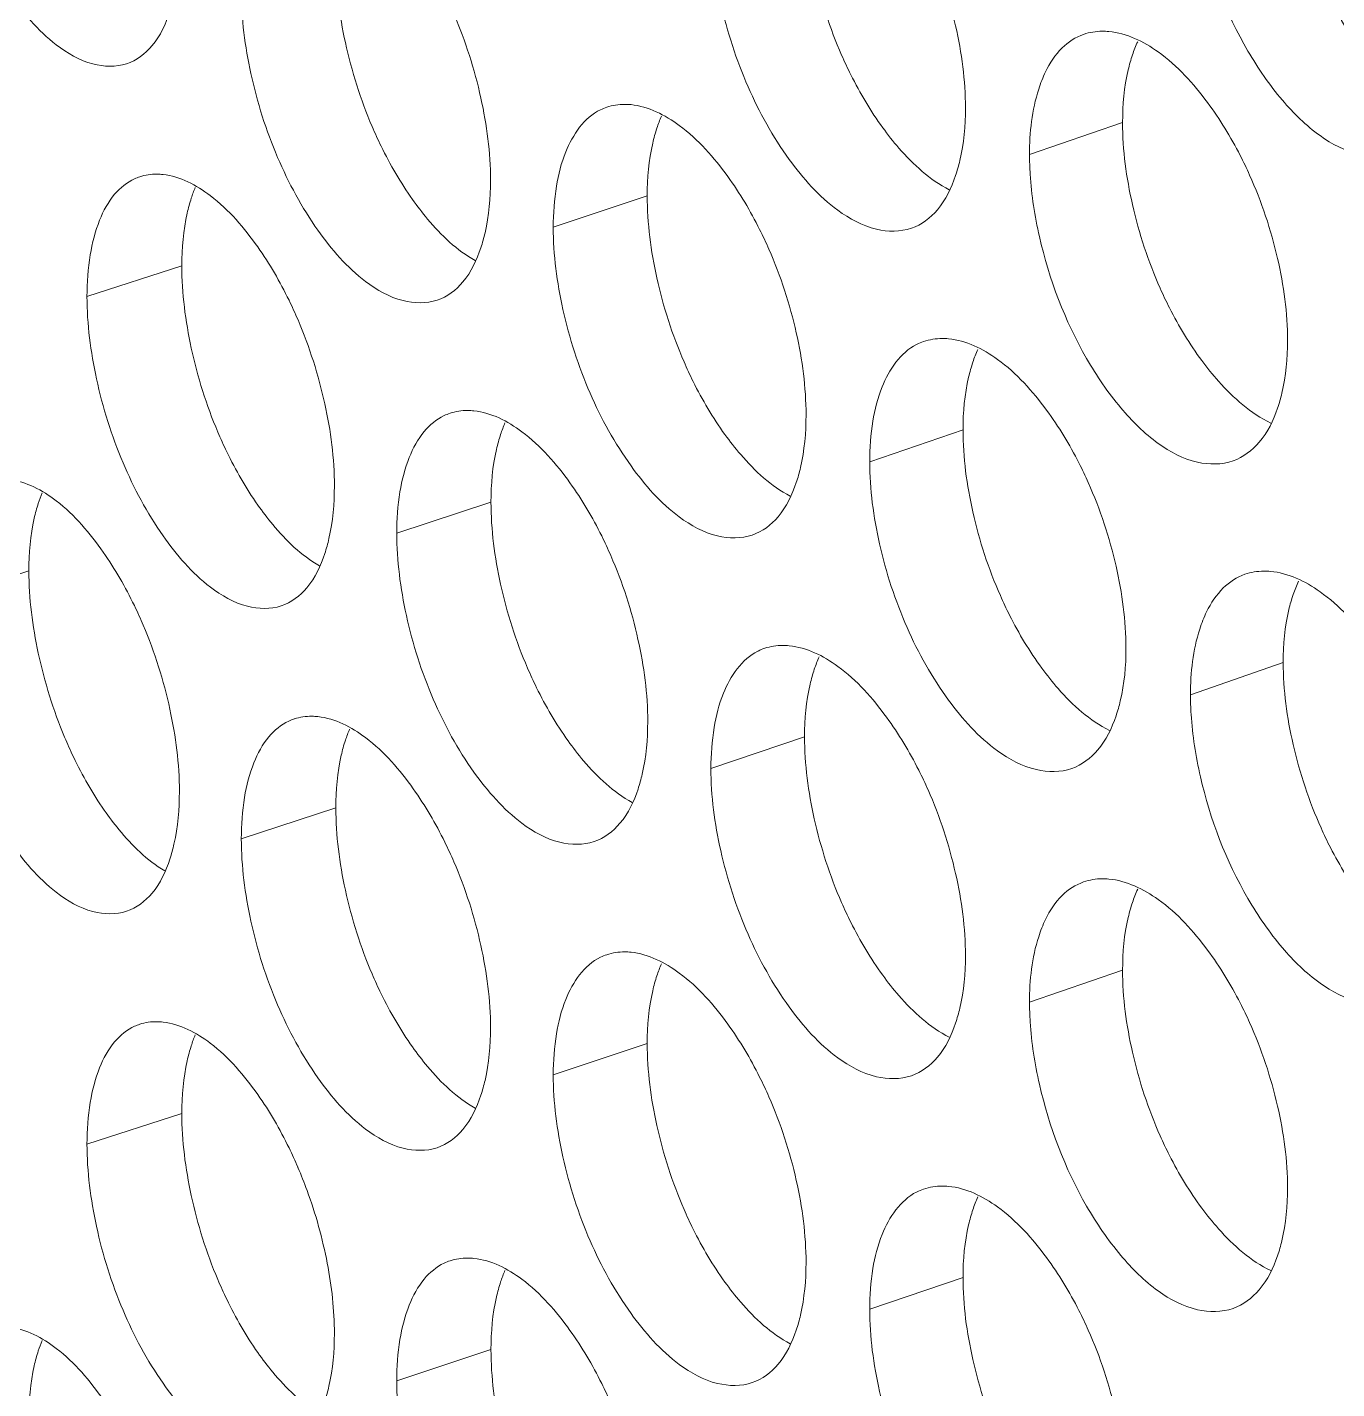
# Model space of a CAD drawing. Header units: millimetres. Extents: x 1177 to 4147, y 93 to 2194.
# Drawn here: x 2508 to 2520.17, y 817.65 to 830.3 of the extents above; entities that cross this region are included whole.
import ezdxf

# ---------------------------------------------------------------- set-up
doc = ezdxf.new("R2010")
doc.units = ezdxf.units.MM
doc.header["$LTSCALE"] = 0.1
doc.layers.get('0').update_dxf_attribs({"lineweight": 13})
doc.layers.add('标注', color=251, linetype='Continuous', lineweight=9)

# ---------------------------------------------------------------- blocks, each defined once
blk = doc.blocks.new('02')
at = {"layer": '标注'}
for p, q in [((4366.53, 776.151), (4365.294, 775.726)), ((4360.218, 775.179), (4358.971, 774.762)), ((4354.039, 774.25), (4352.78, 773.842)), ((4354.039, 774.25), (4352.78, 773.842)), ((4364.411, 772.072), (4363.172, 771.65)), ((4358.144, 771.114), (4356.893, 770.701)), ((4358.144, 771.114), (4356.893, 770.701)), ((4352.008, 770.2), (4350.746, 769.795)), ((4368.662, 768.986), (4367.431, 768.557)), ((4362.307, 767.998), (4361.064, 767.579)), ((4362.307, 767.998), (4361.064, 767.579)), ((4356.084, 767.055), (4354.829, 766.644)), ((4366.53, 764.901), (4365.294, 764.476)), ((4366.53, 764.901), (4365.294, 764.476)), ((4360.218, 763.929), (4358.971, 763.512)), ((4354.039, 763), (4352.78, 762.592)), ((4364.411, 760.822), (4363.172, 760.4)), ((4358.144, 759.864), (4356.893, 759.451))]:
    blk.add_line(p, q, dxfattribs=at)
for centre, radius, start, end in [((4359.904, 775.693), 0.699, 108.5345, 115.9025), ((4353.688, 774.795), 0.67, 108.0096, 114.2633), ((4353.688, 774.795), 0.67, 108.0096, 114.2633), ((4355.89, 774.588), 1.814, 157.2003, 162.034), ((4355.89, 774.588), 1.814, 157.2003, 162.034), ((4364.121, 772.566), 0.718, 108.8885, 116.9547), ((4357.817, 771.639), 0.689, 108.3587, 115.3644), ((4357.817, 771.639), 0.689, 108.3587, 115.3644), ((4353.87, 770.537), 1.825, 157.5283, 162.138), ((4362.005, 768.502), 0.708, 108.7111, 116.4326), ((4362.005, 768.502), 0.708, 108.7111, 116.4326), ((4355.745, 767.59), 0.68, 108.1838, 114.818), ((4359.904, 764.443), 0.699, 108.5345, 115.9025), ((4353.688, 763.545), 0.67, 108.0096, 114.2633), ((4355.89, 763.338), 1.814, 157.2003, 162.034), ((4350.072, 759.925), 5.992, 20.0336, 23.1528), ((4364.121, 761.316), 0.718, 108.8885, 116.9547), ((4357.817, 760.389), 0.689, 108.3587, 115.3644), ((4353.87, 759.287), 1.825, 157.5283, 162.138)]:
    blk.add_arc(centre, radius, start, end, dxfattribs=at)
for points, knots in [([(4350.746, 781.045), (4350.746, 780.679), (4350.844, 779.923), (4351.18, 778.844), (4351.684, 777.899), (4352.128, 777.373), (4352.372, 777.184)], [0, 0, 0, 0, 0.255639, 0.527795, 0.784925, 1, 1, 1, 1]), ([(4362.307, 779.248), (4362.307, 778.882), (4362.409, 778.127), (4362.643, 777.404), (4362.799, 777.047)], [0, 0, 0, 0, 0.484262, 1, 1, 1, 1]), ([(4361.064, 778.829), (4361.064, 778.463), (4361.166, 777.707), (4361.515, 776.63), (4362.038, 775.691), (4362.498, 775.171), (4362.749, 774.987)], [0, 0, 0, 0, 0.254669, 0.526003, 0.783257, 1, 1, 1, 1]), ([(4367.563, 778.719), (4367.692, 778.155), (4368, 777.349), (4368.609, 776.463), (4368.965, 776.111), (4369.151, 775.978)], [0, 0, 0, 0, 0.539288, 0.786761, 1, 1, 1, 1]), ([(4364.444, 776.345), (4364.444, 776.711), (4364.34, 777.466), (4364.104, 778.188), (4363.947, 778.544)], [0, 0, 0, 0, 0.484088, 1, 1, 1, 1]), ([(4356.084, 778.305), (4356.084, 777.939), (4356.183, 777.183), (4356.412, 776.458), (4356.565, 776.1)], [0, 0, 0, 0, 0.484378, 1, 1, 1, 1]), ([(4369.165, 778.038), (4369.204, 777.95), (4369.364, 777.616), (4369.558, 777.298), (4369.722, 777.078)], [0, 0, 0, 0, 0.259343, 1, 1, 1, 1]), ([(4354.829, 777.894), (4354.829, 777.528), (4354.929, 776.772), (4355.269, 775.694), (4355.781, 774.751), (4356.232, 774.228), (4356.479, 774.041)], [0, 0, 0, 0, 0.255252, 0.52708, 0.784259, 1, 1, 1, 1]), ([(4353.305, 776.932), (4353.437, 776.975), (4353.698, 777.175), (4353.828, 777.464), (4353.881, 777.626)], [0, 0, 0, 0, 0.448356, 1, 1, 1, 1]), ([(4358.138, 775.387), (4358.138, 775.753), (4358.037, 776.508), (4357.806, 777.232), (4357.651, 777.59)], [0, 0, 0, 0, 0.484204, 1, 1, 1, 1]), ([(4366.013, 777.322), (4365.907, 777.286), (4365.697, 777.148), (4365.563, 776.94), (4365.507, 776.825)], [0, 0, 0, 0, 0.466707, 1, 1, 1, 1]), ([(4366.348, 777.36), (4366.319, 777.363), (4366.207, 777.368), (4366.092, 777.35), (4366.013, 777.322)], [0, 0, 0, 0, 0.258691, 1, 1, 1, 1]), ([(4367.658, 776.417), (4367.471, 776.668), (4367.104, 777.082), (4366.583, 777.338), (4366.348, 777.36)], [0, 0, 0, 0, 0.570063, 1, 1, 1, 1]), ([(4352.372, 777.184), (4352.517, 777.072), (4352.81, 776.898), (4353.164, 776.886), (4353.305, 776.932)], [0, 0, 0, 0, 0.552941, 1, 1, 1, 1]), ([(4362.799, 777.047), (4362.838, 776.959), (4362.995, 776.624), (4363.185, 776.304), (4363.346, 776.083)], [0, 0, 0, 0, 0.259611, 1, 1, 1, 1]), ([(4366.661, 777.05), (4366.639, 776.985), (4366.557, 776.692), (4366.53, 776.386), (4366.53, 776.151)], [0, 0, 0, 0, 0.22728, 1, 1, 1, 1]), ([(4365.507, 776.825), (4365.471, 776.751), (4365.335, 776.4), (4365.294, 776.019), (4365.294, 775.726)], [0, 0, 0, 0, 0.219714, 1, 1, 1, 1]), ([(4368.216, 775.455), (4368.177, 775.543), (4368.016, 775.877), (4367.822, 776.196), (4367.658, 776.417)], [0, 0, 0, 0, 0.259321, 1, 1, 1, 1]), ([(4359.598, 776.322), (4359.381, 776.216), (4359.133, 775.846), (4358.996, 775.287), (4358.971, 774.944), (4358.971, 774.762)], [0, 0, 0, 0, 0.415426, 0.686428, 1, 1, 1, 1]), ([(4360.004, 776.389), (4359.976, 776.392), (4359.867, 776.397), (4359.758, 776.381), (4359.681, 776.356)], [0, 0, 0, 0, 0.258783, 1, 1, 1, 1]), ([(4361.287, 775.436), (4361.104, 775.688), (4360.746, 776.103), (4360.235, 776.365), (4360.004, 776.389)], [0, 0, 0, 0, 0.572175, 1, 1, 1, 1]), ([(4364.312, 775.447), (4364.334, 775.512), (4364.416, 775.805), (4364.444, 776.111), (4364.444, 776.345)], [0, 0, 0, 0, 0.227216, 1, 1, 1, 1]), ([(4356.565, 776.1), (4356.603, 776.012), (4356.757, 775.676), (4356.943, 775.355), (4357.101, 775.132)], [0, 0, 0, 0, 0.259878, 1, 1, 1, 1]), ([(4360.347, 776.077), (4360.325, 776.012), (4360.245, 775.719), (4360.218, 775.413), (4360.218, 775.179)], [0, 0, 0, 0, 0.22686, 1, 1, 1, 1]), ([(4363.346, 776.083), (4363.413, 775.99), (4363.663, 775.674), (4363.971, 775.391), (4364.229, 775.26)], [0, 0, 0, 0, 0.283164, 1, 1, 1, 1]), ([(4366.53, 776.151), (4366.53, 775.786), (4366.633, 775.03), (4366.87, 774.308), (4367.028, 773.952)], [0, 0, 0, 0, 0.484186, 1, 1, 1, 1]), ([(4369.151, 775.978), (4369.309, 775.865), (4369.629, 775.695), (4370.004, 775.696), (4370.154, 775.749)], [0, 0, 0, 0, 0.548694, 1, 1, 1, 1]), ([(4365.294, 775.726), (4365.294, 775.639), (4365.307, 775.273), (4365.364, 774.909), (4365.426, 774.637)], [0, 0, 0, 0, 0.237501, 1, 1, 1, 1]), ([(4353.413, 775.406), (4353.311, 775.36), (4353.114, 775.198), (4352.922, 774.837), (4352.804, 774.372), (4352.78, 774.027), (4352.78, 773.842)], [0, 0, 0, 0, 0.190641, 0.415947, 0.685903, 1, 1, 1, 1]), ([(4353.413, 775.406), (4353.311, 775.36), (4353.114, 775.198), (4352.922, 774.837), (4352.804, 774.372), (4352.78, 774.027), (4352.78, 773.842)], [0, 0, 0, 0, 0.190641, 0.415947, 0.685903, 1, 1, 1, 1]), ([(4353.791, 775.462), (4353.764, 775.465), (4353.66, 775.471), (4353.554, 775.457), (4353.481, 775.433)], [0, 0, 0, 0, 0.25889, 1, 1, 1, 1]), ([(4353.791, 775.462), (4353.764, 775.465), (4353.66, 775.471), (4353.554, 775.457), (4353.481, 775.433)], [0, 0, 0, 0, 0.25889, 1, 1, 1, 1]), ([(4355.047, 774.5), (4354.868, 774.753), (4354.52, 775.168), (4354.018, 775.436), (4353.791, 775.462)], [0, 0, 0, 0, 0.574346, 1, 1, 1, 1]), ([(4355.047, 774.5), (4354.868, 774.753), (4354.52, 775.168), (4354.018, 775.436), (4353.791, 775.462)], [0, 0, 0, 0, 0.574346, 1, 1, 1, 1]), ([(4358.009, 774.49), (4358.031, 774.555), (4358.111, 774.847), (4358.138, 775.153), (4358.138, 775.387)], [0, 0, 0, 0, 0.226796, 1, 1, 1, 1]), ([(4361.834, 774.471), (4361.795, 774.559), (4361.638, 774.894), (4361.447, 775.214), (4361.287, 775.436)], [0, 0, 0, 0, 0.259589, 1, 1, 1, 1]), ([(4363.726, 774.749), (4363.86, 774.795), (4364.123, 774.995), (4364.258, 775.285), (4364.312, 775.447)], [0, 0, 0, 0, 0.452702, 1, 1, 1, 1]), ([(4368.72, 773.259), (4368.72, 773.624), (4368.616, 774.379), (4368.376, 775.1), (4368.216, 775.455)], [0, 0, 0, 0, 0.484011, 1, 1, 1, 1]), ([(4354.165, 775.147), (4354.143, 775.082), (4354.065, 774.789), (4354.039, 774.484), (4354.039, 774.25)], [0, 0, 0, 0, 0.226444, 1, 1, 1, 1]), ([(4354.165, 775.147), (4354.143, 775.082), (4354.065, 774.789), (4354.039, 774.484), (4354.039, 774.25)], [0, 0, 0, 0, 0.226444, 1, 1, 1, 1]), ([(4357.101, 775.132), (4357.164, 775.043), (4357.401, 774.734), (4357.691, 774.455), (4357.935, 774.32)], [0, 0, 0, 0, 0.282461, 1, 1, 1, 1]), ([(4360.218, 775.179), (4360.218, 774.813), (4360.319, 774.057), (4360.551, 773.334), (4360.707, 772.976)], [0, 0, 0, 0, 0.484301, 1, 1, 1, 1]), ([(4362.749, 774.987), (4362.902, 774.875), (4363.212, 774.703), (4363.579, 774.699), (4363.726, 774.749)], [0, 0, 0, 0, 0.550215, 1, 1, 1, 1]), ([(4358.971, 774.762), (4358.971, 774.396), (4359.072, 773.64), (4359.418, 772.563), (4359.938, 771.623), (4360.395, 771.102), (4360.644, 770.917)], [0, 0, 0, 0, 0.254863, 0.526363, 0.783591, 1, 1, 1, 1]), ([(4365.426, 774.637), (4365.554, 774.073), (4365.859, 773.267), (4366.464, 772.379), (4366.817, 772.026), (4367.003, 771.893)], [0, 0, 0, 0, 0.539686, 0.787091, 1, 1, 1, 1]), ([(4355.582, 773.531), (4355.544, 773.619), (4355.391, 773.955), (4355.204, 774.277), (4355.047, 774.5)], [0, 0, 0, 0, 0.259857, 1, 1, 1, 1]), ([(4355.582, 773.531), (4355.544, 773.619), (4355.391, 773.955), (4355.204, 774.277), (4355.047, 774.5)], [0, 0, 0, 0, 0.259857, 1, 1, 1, 1]), ([(4357.429, 773.794), (4357.562, 773.838), (4357.824, 774.038), (4357.956, 774.328), (4358.009, 774.49)], [0, 0, 0, 0, 0.450132, 1, 1, 1, 1]), ([(4362.327, 772.271), (4362.327, 772.636), (4362.225, 773.392), (4361.99, 774.114), (4361.834, 774.471)], [0, 0, 0, 0, 0.484127, 1, 1, 1, 1]), ([(4354.039, 774.25), (4354.039, 773.884), (4354.138, 773.128), (4354.365, 772.403), (4354.517, 772.044)], [0, 0, 0, 0, 0.484416, 1, 1, 1, 1]), ([(4354.039, 774.25), (4354.039, 773.884), (4354.138, 773.128), (4354.365, 772.403), (4354.517, 772.044)], [0, 0, 0, 0, 0.484416, 1, 1, 1, 1]), ([(4356.479, 774.041), (4356.627, 773.929), (4356.927, 773.755), (4357.286, 773.747), (4357.429, 773.794)], [0, 0, 0, 0, 0.551821, 1, 1, 1, 1]), ([(4367.028, 773.952), (4367.067, 773.865), (4367.227, 773.53), (4367.419, 773.212), (4367.582, 772.991)], [0, 0, 0, 0, 0.259432, 1, 1, 1, 1]), ([(4352.78, 773.842), (4352.78, 773.476), (4352.879, 772.72), (4353.217, 771.642), (4353.725, 770.698), (4354.173, 770.173), (4354.418, 769.985)], [0, 0, 0, 0, 0.255445, 0.527438, 0.784592, 1, 1, 1, 1]), ([(4352.78, 773.842), (4352.78, 773.476), (4352.879, 772.72), (4353.217, 771.642), (4353.725, 770.698), (4354.173, 770.173), (4354.418, 769.985)], [0, 0, 0, 0, 0.255445, 0.527438, 0.784592, 1, 1, 1, 1]), ([(4356.065, 771.327), (4356.065, 771.693), (4355.965, 772.449), (4355.735, 773.173), (4355.582, 773.531)], [0, 0, 0, 0, 0.484243, 1, 1, 1, 1]), ([(4356.065, 771.327), (4356.065, 771.693), (4355.965, 772.449), (4355.735, 773.173), (4355.582, 773.531)], [0, 0, 0, 0, 0.484243, 1, 1, 1, 1]), ([(4363.795, 773.206), (4363.579, 773.096), (4363.334, 772.727), (4363.197, 772.17), (4363.172, 771.83), (4363.172, 771.65)], [0, 0, 0, 0, 0.417976, 0.688317, 1, 1, 1, 1]), ([(4364.219, 773.281), (4364.19, 773.284), (4364.079, 773.289), (4363.966, 773.272), (4363.888, 773.245)], [0, 0, 0, 0, 0.25872, 1, 1, 1, 1]), ([(4365.52, 772.335), (4365.334, 772.586), (4364.97, 773.001), (4364.453, 773.259), (4364.219, 773.281)], [0, 0, 0, 0, 0.570761, 1, 1, 1, 1]), ([(4368.587, 772.36), (4368.61, 772.425), (4368.692, 772.718), (4368.72, 773.024), (4368.72, 773.259)], [0, 0, 0, 0, 0.227498, 1, 1, 1, 1]), ([(4360.707, 772.976), (4360.745, 772.888), (4360.901, 772.553), (4361.09, 772.233), (4361.249, 772.011)], [0, 0, 0, 0, 0.2597, 1, 1, 1, 1]), ([(4364.542, 772.971), (4364.52, 772.906), (4364.438, 772.613), (4364.411, 772.307), (4364.411, 772.072)], [0, 0, 0, 0, 0.22714, 1, 1, 1, 1]), ([(4367.582, 772.991), (4367.652, 772.897), (4367.911, 772.576), (4368.231, 772.29), (4368.498, 772.163)], [0, 0, 0, 0, 0.283571, 1, 1, 1, 1]), ([(4357.522, 772.262), (4357.42, 772.213), (4357.225, 772.049), (4357.034, 771.688), (4356.916, 771.226), (4356.893, 770.884), (4356.893, 770.701)], [0, 0, 0, 0, 0.192296, 0.418401, 0.687759, 1, 1, 1, 1]), ([(4357.522, 772.262), (4357.42, 772.213), (4357.225, 772.049), (4357.034, 771.688), (4356.916, 771.226), (4356.893, 770.884), (4356.893, 770.701)], [0, 0, 0, 0, 0.192296, 0.418401, 0.687759, 1, 1, 1, 1]), ([(4357.918, 772.325), (4357.89, 772.328), (4357.784, 772.334), (4357.675, 772.318), (4357.6, 772.293)], [0, 0, 0, 0, 0.258817, 1, 1, 1, 1]), ([(4357.918, 772.325), (4357.89, 772.328), (4357.784, 772.334), (4357.675, 772.318), (4357.6, 772.293)], [0, 0, 0, 0, 0.258817, 1, 1, 1, 1]), ([(4359.192, 771.369), (4359.011, 771.621), (4358.656, 772.037), (4358.148, 772.301), (4357.918, 772.325)], [0, 0, 0, 0, 0.572892, 1, 1, 1, 1]), ([(4359.192, 771.369), (4359.011, 771.621), (4358.656, 772.037), (4358.148, 772.301), (4357.918, 772.325)], [0, 0, 0, 0, 0.572892, 1, 1, 1, 1]), ([(4362.197, 771.373), (4362.219, 771.438), (4362.3, 771.731), (4362.327, 772.036), (4362.327, 772.271)], [0, 0, 0, 0, 0.227075, 1, 1, 1, 1]), ([(4366.074, 771.372), (4366.035, 771.46), (4365.876, 771.795), (4365.683, 772.114), (4365.52, 772.335)], [0, 0, 0, 0, 0.25941, 1, 1, 1, 1]), ([(4367.997, 771.661), (4368.131, 771.708), (4368.395, 771.908), (4368.532, 772.198), (4368.587, 772.36)], [0, 0, 0, 0, 0.454353, 1, 1, 1, 1]), ([(4364.411, 772.072), (4364.411, 771.706), (4364.514, 770.951), (4364.749, 770.228), (4364.907, 769.872)], [0, 0, 0, 0, 0.484224, 1, 1, 1, 1]), ([(4354.517, 772.044), (4354.554, 771.956), (4354.707, 771.62), (4354.891, 771.299), (4355.048, 771.075)], [0, 0, 0, 0, 0.259967, 1, 1, 1, 1]), ([(4354.517, 772.044), (4354.554, 771.956), (4354.707, 771.62), (4354.891, 771.299), (4355.048, 771.075)], [0, 0, 0, 0, 0.259967, 1, 1, 1, 1]), ([(4358.272, 772.012), (4358.25, 771.947), (4358.17, 771.654), (4358.144, 771.349), (4358.144, 771.114)], [0, 0, 0, 0, 0.226721, 1, 1, 1, 1]), ([(4358.272, 772.012), (4358.25, 771.947), (4358.17, 771.654), (4358.144, 771.349), (4358.144, 771.114)], [0, 0, 0, 0, 0.226721, 1, 1, 1, 1]), ([(4361.249, 772.011), (4361.316, 771.92), (4361.561, 771.606), (4361.863, 771.324), (4362.117, 771.192)], [0, 0, 0, 0, 0.282942, 1, 1, 1, 1]), ([(4367.003, 771.893), (4367.159, 771.78), (4367.475, 771.609), (4367.848, 771.609), (4367.997, 771.661)], [0, 0, 0, 0, 0.549192, 1, 1, 1, 1]), ([(4363.172, 771.65), (4363.172, 771.284), (4363.275, 770.528), (4363.626, 769.452), (4364.153, 768.514), (4364.616, 767.996), (4364.869, 767.812)], [0, 0, 0, 0, 0.254475, 0.525644, 0.782923, 1, 1, 1, 1]), ([(4352.996, 770.448), (4352.819, 770.701), (4352.475, 771.116), (4351.975, 771.386), (4351.749, 771.412)], [0, 0, 0, 0, 0.575082, 1, 1, 1, 1]), ([(4359.735, 770.403), (4359.697, 770.491), (4359.541, 770.826), (4359.352, 771.147), (4359.192, 771.369)], [0, 0, 0, 0, 0.259679, 1, 1, 1, 1]), ([(4359.735, 770.403), (4359.697, 770.491), (4359.541, 770.826), (4359.352, 771.147), (4359.192, 771.369)], [0, 0, 0, 0, 0.259679, 1, 1, 1, 1]), ([(4361.612, 770.676), (4361.746, 770.721), (4362.008, 770.921), (4362.143, 771.211), (4362.197, 771.373)], [0, 0, 0, 0, 0.451858, 1, 1, 1, 1]), ([(4366.575, 769.174), (4366.575, 769.54), (4366.471, 770.295), (4366.233, 771.016), (4366.074, 771.372)], [0, 0, 0, 0, 0.484049, 1, 1, 1, 1]), ([(4355.938, 770.431), (4355.959, 770.496), (4356.039, 770.788), (4356.065, 771.093), (4356.065, 771.327)], [0, 0, 0, 0, 0.226657, 1, 1, 1, 1]), ([(4355.938, 770.431), (4355.959, 770.496), (4356.039, 770.788), (4356.065, 771.093), (4356.065, 771.327)], [0, 0, 0, 0, 0.226657, 1, 1, 1, 1]), ([(4352.133, 771.097), (4352.112, 771.032), (4352.034, 770.739), (4352.008, 770.434), (4352.008, 770.2)], [0, 0, 0, 0, 0.226307, 1, 1, 1, 1]), ([(4355.048, 771.075), (4355.111, 770.986), (4355.343, 770.681), (4355.627, 770.404), (4355.867, 770.267)], [0, 0, 0, 0, 0.282202, 1, 1, 1, 1]), ([(4355.048, 771.075), (4355.111, 770.986), (4355.343, 770.681), (4355.627, 770.404), (4355.867, 770.267)], [0, 0, 0, 0, 0.282202, 1, 1, 1, 1]), ([(4358.144, 771.114), (4358.144, 770.748), (4358.244, 769.993), (4358.474, 769.269), (4358.629, 768.911)], [0, 0, 0, 0, 0.484339, 1, 1, 1, 1]), ([(4358.144, 771.114), (4358.144, 770.748), (4358.244, 769.993), (4358.474, 769.269), (4358.629, 768.911)], [0, 0, 0, 0, 0.484339, 1, 1, 1, 1]), ([(4360.644, 770.917), (4360.796, 770.804), (4361.102, 770.632), (4361.467, 770.627), (4361.612, 770.676)], [0, 0, 0, 0, 0.550741, 1, 1, 1, 1]), ([(4356.893, 770.701), (4356.893, 770.335), (4356.993, 769.579), (4357.336, 768.501), (4357.852, 767.559), (4358.306, 767.037), (4358.554, 766.851)], [0, 0, 0, 0, 0.255058, 0.526721, 0.783925, 1, 1, 1, 1]), ([(4356.893, 770.701), (4356.893, 770.335), (4356.993, 769.579), (4357.336, 768.501), (4357.852, 767.559), (4358.306, 767.037), (4358.554, 766.851)], [0, 0, 0, 0, 0.255058, 0.526721, 0.783925, 1, 1, 1, 1]), ([(4353.528, 769.478), (4353.49, 769.566), (4353.338, 769.902), (4353.153, 770.224), (4352.996, 770.448)], [0, 0, 0, 0, 0.259945, 1, 1, 1, 1]), ([(4355.359, 769.736), (4355.492, 769.779), (4355.754, 769.979), (4355.884, 770.269), (4355.938, 770.431)], [0, 0, 0, 0, 0.449251, 1, 1, 1, 1]), ([(4355.359, 769.736), (4355.492, 769.779), (4355.754, 769.979), (4355.884, 770.269), (4355.938, 770.431)], [0, 0, 0, 0, 0.449251, 1, 1, 1, 1]), ([(4360.225, 768.201), (4360.225, 768.567), (4360.123, 769.322), (4359.891, 770.046), (4359.735, 770.403)], [0, 0, 0, 0, 0.484165, 1, 1, 1, 1]), ([(4360.225, 768.201), (4360.225, 768.567), (4360.123, 769.322), (4359.891, 770.046), (4359.735, 770.403)], [0, 0, 0, 0, 0.484165, 1, 1, 1, 1]), ([(4352.008, 770.2), (4352.008, 769.834), (4352.107, 769.078), (4352.332, 768.352), (4352.483, 767.993)], [0, 0, 0, 0, 0.484455, 1, 1, 1, 1]), ([(4368.153, 770.155), (4368.046, 770.118), (4367.837, 769.98), (4367.703, 769.773), (4367.646, 769.658)], [0, 0, 0, 0, 0.467496, 1, 1, 1, 1]), ([(4368.492, 770.194), (4368.463, 770.196), (4368.349, 770.201), (4368.233, 770.183), (4368.153, 770.155)], [0, 0, 0, 0, 0.258663, 1, 1, 1, 1]), ([(4369.811, 769.254), (4369.623, 769.504), (4369.252, 769.919), (4368.729, 770.173), (4368.492, 770.194)], [0, 0, 0, 0, 0.569371, 1, 1, 1, 1]), ([(4354.418, 769.985), (4354.565, 769.873), (4354.861, 769.699), (4355.217, 769.689), (4355.359, 769.736)], [0, 0, 0, 0, 0.552376, 1, 1, 1, 1]), ([(4354.418, 769.985), (4354.565, 769.873), (4354.861, 769.699), (4355.217, 769.689), (4355.359, 769.736)], [0, 0, 0, 0, 0.552376, 1, 1, 1, 1]), ([(4350.746, 769.795), (4350.746, 769.429), (4350.844, 768.673), (4351.18, 767.594), (4351.684, 766.649), (4352.128, 766.123), (4352.372, 765.934)], [0, 0, 0, 0, 0.255639, 0.527795, 0.784925, 1, 1, 1, 1]), ([(4364.907, 769.872), (4364.945, 769.784), (4365.103, 769.45), (4365.295, 769.131), (4365.457, 768.91)], [0, 0, 0, 0, 0.259522, 1, 1, 1, 1]), ([(4368.795, 769.885), (4368.772, 769.82), (4368.69, 769.527), (4368.662, 769.22), (4368.662, 768.986)], [0, 0, 0, 0, 0.227421, 1, 1, 1, 1]), ([(4367.646, 769.658), (4367.61, 769.584), (4367.472, 769.233), (4367.431, 768.85), (4367.431, 768.557)], [0, 0, 0, 0, 0.219864, 1, 1, 1, 1]), ([(4354.007, 767.273), (4354.007, 767.639), (4353.908, 768.394), (4353.68, 769.119), (4353.528, 769.478)], [0, 0, 0, 0, 0.484282, 1, 1, 1, 1]), ([(4362.104, 769.207), (4362.076, 769.21), (4361.966, 769.216), (4361.855, 769.199), (4361.778, 769.173)], [0, 0, 0, 0, 0.258751, 1, 1, 1, 1]), ([(4362.104, 769.207), (4362.076, 769.21), (4361.966, 769.216), (4361.855, 769.199), (4361.778, 769.173)], [0, 0, 0, 0, 0.258751, 1, 1, 1, 1]), ([(4363.396, 768.258), (4363.212, 768.51), (4362.851, 768.924), (4362.336, 769.185), (4362.104, 769.207)], [0, 0, 0, 0, 0.571465, 1, 1, 1, 1]), ([(4363.396, 768.258), (4363.212, 768.51), (4362.851, 768.924), (4362.336, 769.185), (4362.104, 769.207)], [0, 0, 0, 0, 0.571465, 1, 1, 1, 1]), ([(4366.443, 768.276), (4366.465, 768.341), (4366.547, 768.634), (4366.575, 768.94), (4366.575, 769.174)], [0, 0, 0, 0, 0.227356, 1, 1, 1, 1]), ([(4361.689, 769.136), (4361.473, 769.029), (4361.227, 768.659), (4361.089, 768.101), (4361.064, 767.76), (4361.064, 767.579)], [0, 0, 0, 0, 0.41671, 0.687379, 1, 1, 1, 1]), ([(4361.689, 769.136), (4361.473, 769.029), (4361.227, 768.659), (4361.089, 768.101), (4361.064, 767.76), (4361.064, 767.579)], [0, 0, 0, 0, 0.41671, 0.687379, 1, 1, 1, 1]), ([(4368.662, 768.986), (4368.662, 768.62), (4368.766, 767.865), (4369.005, 767.143), (4369.165, 766.788)], [0, 0, 0, 0, 0.484147, 1, 1, 1, 1]), ([(4358.629, 768.911), (4358.667, 768.823), (4358.821, 768.487), (4359.009, 768.167), (4359.168, 767.944)], [0, 0, 0, 0, 0.259789, 1, 1, 1, 1]), ([(4358.629, 768.911), (4358.667, 768.823), (4358.821, 768.487), (4359.009, 768.167), (4359.168, 767.944)], [0, 0, 0, 0, 0.259789, 1, 1, 1, 1]), ([(4362.437, 768.896), (4362.415, 768.831), (4362.334, 768.538), (4362.307, 768.233), (4362.307, 767.998)], [0, 0, 0, 0, 0.227, 1, 1, 1, 1]), ([(4362.437, 768.896), (4362.415, 768.831), (4362.334, 768.538), (4362.307, 768.233), (4362.307, 767.998)], [0, 0, 0, 0, 0.227, 1, 1, 1, 1]), ([(4365.457, 768.91), (4365.525, 768.816), (4365.779, 768.497), (4366.093, 768.213), (4366.356, 768.084)], [0, 0, 0, 0, 0.283373, 1, 1, 1, 1]), ([(4367.431, 768.557), (4367.431, 768.47), (4367.444, 768.104), (4367.501, 767.741), (4367.563, 767.469)], [0, 0, 0, 0, 0.237523, 1, 1, 1, 1]), ([(4355.847, 768.266), (4355.82, 768.269), (4355.714, 768.275), (4355.608, 768.26), (4355.533, 768.236)], [0, 0, 0, 0, 0.258853, 1, 1, 1, 1]), ([(4357.112, 767.307), (4356.932, 767.56), (4356.581, 767.975), (4356.076, 768.241), (4355.847, 768.266)], [0, 0, 0, 0, 0.573616, 1, 1, 1, 1]), ([(4365.854, 767.577), (4365.988, 767.624), (4366.251, 767.824), (4366.388, 768.114), (4366.443, 768.276)], [0, 0, 0, 0, 0.453533, 1, 1, 1, 1]), ([(4355.46, 768.207), (4355.358, 768.159), (4355.162, 767.996), (4354.971, 767.635), (4354.852, 767.171), (4354.829, 766.828), (4354.829, 766.644)], [0, 0, 0, 0, 0.191473, 0.417182, 0.686837, 1, 1, 1, 1]), ([(4360.096, 767.304), (4360.118, 767.369), (4360.198, 767.662), (4360.225, 767.967), (4360.225, 768.201)], [0, 0, 0, 0, 0.226935, 1, 1, 1, 1]), ([(4360.096, 767.304), (4360.118, 767.369), (4360.198, 767.662), (4360.225, 767.967), (4360.225, 768.201)], [0, 0, 0, 0, 0.226935, 1, 1, 1, 1]), ([(4363.947, 767.294), (4363.908, 767.382), (4363.749, 767.717), (4363.558, 768.037), (4363.396, 768.258)], [0, 0, 0, 0, 0.2595, 1, 1, 1, 1]), ([(4363.947, 767.294), (4363.908, 767.382), (4363.749, 767.717), (4363.558, 768.037), (4363.396, 768.258)], [0, 0, 0, 0, 0.2595, 1, 1, 1, 1]), ([(4352.483, 767.993), (4352.52, 767.905), (4352.671, 767.569), (4352.855, 767.247), (4353.01, 767.023)], [0, 0, 0, 0, 0.260055, 1, 1, 1, 1]), ([(4356.211, 767.952), (4356.189, 767.887), (4356.11, 767.594), (4356.084, 767.289), (4356.084, 767.055)], [0, 0, 0, 0, 0.226582, 1, 1, 1, 1]), ([(4359.168, 767.944), (4359.233, 767.854), (4359.473, 767.542), (4359.769, 767.262), (4360.019, 767.128)], [0, 0, 0, 0, 0.282708, 1, 1, 1, 1]), ([(4359.168, 767.944), (4359.233, 767.854), (4359.473, 767.542), (4359.769, 767.262), (4360.019, 767.128)], [0, 0, 0, 0, 0.282708, 1, 1, 1, 1]), ([(4362.307, 767.998), (4362.307, 767.632), (4362.409, 766.877), (4362.643, 766.154), (4362.799, 765.797)], [0, 0, 0, 0, 0.484262, 1, 1, 1, 1]), ([(4362.307, 767.998), (4362.307, 767.632), (4362.409, 766.877), (4362.643, 766.154), (4362.799, 765.797)], [0, 0, 0, 0, 0.484262, 1, 1, 1, 1]), ([(4364.869, 767.812), (4365.023, 767.7), (4365.337, 767.528), (4365.706, 767.526), (4365.854, 767.577)], [0, 0, 0, 0, 0.549699, 1, 1, 1, 1]), ([(4361.064, 767.579), (4361.064, 767.213), (4361.166, 766.457), (4361.515, 765.38), (4362.038, 764.441), (4362.498, 763.921), (4362.749, 763.737)], [0, 0, 0, 0, 0.254669, 0.526003, 0.783257, 1, 1, 1, 1]), ([(4361.064, 767.579), (4361.064, 767.213), (4361.166, 766.457), (4361.515, 765.38), (4362.038, 764.441), (4362.498, 763.921), (4362.749, 763.737)], [0, 0, 0, 0, 0.254669, 0.526003, 0.783257, 1, 1, 1, 1]), ([(4367.563, 767.469), (4367.692, 766.905), (4368, 766.099), (4368.609, 765.213), (4368.965, 764.861), (4369.151, 764.728)], [0, 0, 0, 0, 0.539288, 0.786761, 1, 1, 1, 1]), ([(4353.881, 766.376), (4353.902, 766.441), (4353.981, 766.734), (4354.007, 767.039), (4354.007, 767.273)], [0, 0, 0, 0, 0.226518, 1, 1, 1, 1]), ([(4357.651, 766.34), (4357.613, 766.428), (4357.458, 766.763), (4357.271, 767.084), (4357.112, 767.307)], [0, 0, 0, 0, 0.259768, 1, 1, 1, 1]), ([(4359.513, 766.607), (4359.646, 766.652), (4359.909, 766.852), (4360.042, 767.142), (4360.096, 767.304)], [0, 0, 0, 0, 0.451001, 1, 1, 1, 1]), ([(4359.513, 766.607), (4359.646, 766.652), (4359.909, 766.852), (4360.042, 767.142), (4360.096, 767.304)], [0, 0, 0, 0, 0.451001, 1, 1, 1, 1]), ([(4364.444, 765.095), (4364.444, 765.461), (4364.34, 766.216), (4364.104, 766.938), (4363.947, 767.294)], [0, 0, 0, 0, 0.484088, 1, 1, 1, 1]), ([(4364.444, 765.095), (4364.444, 765.461), (4364.34, 766.216), (4364.104, 766.938), (4363.947, 767.294)], [0, 0, 0, 0, 0.484088, 1, 1, 1, 1]), ([(4353.01, 767.023), (4353.072, 766.935), (4353.3, 766.632), (4353.577, 766.357), (4353.813, 766.218)], [0, 0, 0, 0, 0.28193, 1, 1, 1, 1]), ([(4356.084, 767.055), (4356.084, 766.689), (4356.183, 765.933), (4356.412, 765.208), (4356.565, 764.85)], [0, 0, 0, 0, 0.484378, 1, 1, 1, 1]), ([(4358.554, 766.851), (4358.704, 766.739), (4359.007, 766.566), (4359.369, 766.559), (4359.513, 766.607)], [0, 0, 0, 0, 0.551276, 1, 1, 1, 1]), ([(4358.554, 766.851), (4358.704, 766.739), (4359.007, 766.566), (4359.369, 766.559), (4359.513, 766.607)], [0, 0, 0, 0, 0.551276, 1, 1, 1, 1]), ([(4354.829, 766.644), (4354.829, 766.278), (4354.929, 765.522), (4355.269, 764.444), (4355.781, 763.501), (4356.232, 762.978), (4356.479, 762.791)], [0, 0, 0, 0, 0.255252, 0.52708, 0.784259, 1, 1, 1, 1]), ([(4369.165, 766.788), (4369.204, 766.7), (4369.364, 766.366), (4369.558, 766.048), (4369.722, 765.828)], [0, 0, 0, 0, 0.259343, 1, 1, 1, 1]), ([(4353.305, 765.682), (4353.437, 765.725), (4353.698, 765.925), (4353.828, 766.214), (4353.881, 766.376)], [0, 0, 0, 0, 0.448356, 1, 1, 1, 1]), ([(4358.138, 764.137), (4358.138, 764.503), (4358.037, 765.258), (4357.806, 765.982), (4357.651, 766.34)], [0, 0, 0, 0, 0.484204, 1, 1, 1, 1]), ([(4366.348, 766.11), (4366.319, 766.113), (4366.207, 766.118), (4366.092, 766.1), (4366.013, 766.072)], [0, 0, 0, 0, 0.258691, 1, 1, 1, 1]), ([(4366.348, 766.11), (4366.319, 766.113), (4366.207, 766.118), (4366.092, 766.1), (4366.013, 766.072)], [0, 0, 0, 0, 0.258691, 1, 1, 1, 1]), ([(4367.658, 765.167), (4367.471, 765.418), (4367.104, 765.832), (4366.583, 766.088), (4366.348, 766.11)], [0, 0, 0, 0, 0.570063, 1, 1, 1, 1]), ([(4367.658, 765.167), (4367.471, 765.418), (4367.104, 765.832), (4366.583, 766.088), (4366.348, 766.11)], [0, 0, 0, 0, 0.570063, 1, 1, 1, 1]), ([(4352.372, 765.934), (4352.517, 765.822), (4352.81, 765.648), (4353.164, 765.636), (4353.305, 765.682)], [0, 0, 0, 0, 0.552941, 1, 1, 1, 1]), ([(4366.013, 766.072), (4365.907, 766.036), (4365.697, 765.898), (4365.563, 765.69), (4365.507, 765.575)], [0, 0, 0, 0, 0.466707, 1, 1, 1, 1]), ([(4366.013, 766.072), (4365.907, 766.036), (4365.697, 765.898), (4365.563, 765.69), (4365.507, 765.575)], [0, 0, 0, 0, 0.466707, 1, 1, 1, 1]), ([(4362.799, 765.797), (4362.838, 765.709), (4362.995, 765.374), (4363.185, 765.054), (4363.346, 764.833)], [0, 0, 0, 0, 0.259611, 1, 1, 1, 1]), ([(4362.799, 765.797), (4362.838, 765.709), (4362.995, 765.374), (4363.185, 765.054), (4363.346, 764.833)], [0, 0, 0, 0, 0.259611, 1, 1, 1, 1]), ([(4366.661, 765.8), (4366.639, 765.735), (4366.557, 765.442), (4366.53, 765.136), (4366.53, 764.901)], [0, 0, 0, 0, 0.22728, 1, 1, 1, 1]), ([(4366.661, 765.8), (4366.639, 765.735), (4366.557, 765.442), (4366.53, 765.136), (4366.53, 764.901)], [0, 0, 0, 0, 0.22728, 1, 1, 1, 1]), ([(4365.507, 765.575), (4365.471, 765.501), (4365.335, 765.15), (4365.294, 764.769), (4365.294, 764.476)], [0, 0, 0, 0, 0.219714, 1, 1, 1, 1]), ([(4365.507, 765.575), (4365.471, 765.501), (4365.335, 765.15), (4365.294, 764.769), (4365.294, 764.476)], [0, 0, 0, 0, 0.219714, 1, 1, 1, 1]), ([(4359.598, 765.072), (4359.381, 764.966), (4359.133, 764.596), (4358.996, 764.037), (4358.971, 763.694), (4358.971, 763.512)], [0, 0, 0, 0, 0.415426, 0.686428, 1, 1, 1, 1]), ([(4360.004, 765.139), (4359.976, 765.142), (4359.867, 765.147), (4359.758, 765.131), (4359.681, 765.106)], [0, 0, 0, 0, 0.258783, 1, 1, 1, 1]), ([(4361.287, 764.186), (4361.104, 764.438), (4360.746, 764.853), (4360.235, 765.115), (4360.004, 765.139)], [0, 0, 0, 0, 0.572175, 1, 1, 1, 1]), ([(4364.312, 764.197), (4364.334, 764.262), (4364.416, 764.555), (4364.444, 764.861), (4364.444, 765.095)], [0, 0, 0, 0, 0.227216, 1, 1, 1, 1]), ([(4364.312, 764.197), (4364.334, 764.262), (4364.416, 764.555), (4364.444, 764.861), (4364.444, 765.095)], [0, 0, 0, 0, 0.227216, 1, 1, 1, 1]), ([(4368.216, 764.205), (4368.177, 764.293), (4368.016, 764.627), (4367.822, 764.946), (4367.658, 765.167)], [0, 0, 0, 0, 0.259321, 1, 1, 1, 1]), ([(4368.216, 764.205), (4368.177, 764.293), (4368.016, 764.627), (4367.822, 764.946), (4367.658, 765.167)], [0, 0, 0, 0, 0.259321, 1, 1, 1, 1]), ([(4356.565, 764.85), (4356.603, 764.762), (4356.757, 764.426), (4356.943, 764.105), (4357.101, 763.882)], [0, 0, 0, 0, 0.259878, 1, 1, 1, 1]), ([(4363.346, 764.833), (4363.413, 764.74), (4363.663, 764.424), (4363.971, 764.141), (4364.229, 764.01)], [0, 0, 0, 0, 0.283164, 1, 1, 1, 1]), ([(4363.346, 764.833), (4363.413, 764.74), (4363.663, 764.424), (4363.971, 764.141), (4364.229, 764.01)], [0, 0, 0, 0, 0.283164, 1, 1, 1, 1]), ([(4366.53, 764.901), (4366.53, 764.536), (4366.633, 763.78), (4366.87, 763.058), (4367.028, 762.702)], [0, 0, 0, 0, 0.484186, 1, 1, 1, 1]), ([(4366.53, 764.901), (4366.53, 764.536), (4366.633, 763.78), (4366.87, 763.058), (4367.028, 762.702)], [0, 0, 0, 0, 0.484186, 1, 1, 1, 1]), ([(4360.347, 764.827), (4360.325, 764.762), (4360.245, 764.469), (4360.218, 764.163), (4360.218, 763.929)], [0, 0, 0, 0, 0.22686, 1, 1, 1, 1]), ([(4369.151, 764.728), (4369.309, 764.615), (4369.629, 764.445), (4370.004, 764.446), (4370.154, 764.499)], [0, 0, 0, 0, 0.548694, 1, 1, 1, 1]), ([(4365.294, 764.476), (4365.294, 764.389), (4365.307, 764.023), (4365.364, 763.659), (4365.426, 763.387)], [0, 0, 0, 0, 0.237501, 1, 1, 1, 1]), ([(4365.294, 764.476), (4365.294, 764.389), (4365.307, 764.023), (4365.364, 763.659), (4365.426, 763.387)], [0, 0, 0, 0, 0.237501, 1, 1, 1, 1]), ([(4353.413, 764.156), (4353.311, 764.11), (4353.114, 763.948), (4352.922, 763.587), (4352.804, 763.122), (4352.78, 762.777), (4352.78, 762.592)], [0, 0, 0, 0, 0.190641, 0.415947, 0.685903, 1, 1, 1, 1]), ([(4353.791, 764.212), (4353.764, 764.215), (4353.66, 764.221), (4353.554, 764.207), (4353.481, 764.183)], [0, 0, 0, 0, 0.25889, 1, 1, 1, 1]), ([(4355.047, 763.25), (4354.868, 763.503), (4354.52, 763.918), (4354.018, 764.186), (4353.791, 764.212)], [0, 0, 0, 0, 0.574346, 1, 1, 1, 1]), ([(4358.009, 763.24), (4358.031, 763.305), (4358.111, 763.597), (4358.138, 763.903), (4358.138, 764.137)], [0, 0, 0, 0, 0.226796, 1, 1, 1, 1]), ([(4361.834, 763.221), (4361.795, 763.309), (4361.638, 763.644), (4361.447, 763.964), (4361.287, 764.186)], [0, 0, 0, 0, 0.259589, 1, 1, 1, 1]), ([(4363.726, 763.499), (4363.86, 763.545), (4364.123, 763.745), (4364.258, 764.035), (4364.312, 764.197)], [0, 0, 0, 0, 0.452702, 1, 1, 1, 1]), ([(4363.726, 763.499), (4363.86, 763.545), (4364.123, 763.745), (4364.258, 764.035), (4364.312, 764.197)], [0, 0, 0, 0, 0.452702, 1, 1, 1, 1]), ([(4368.72, 762.009), (4368.72, 762.374), (4368.616, 763.129), (4368.376, 763.85), (4368.216, 764.205)], [0, 0, 0, 0, 0.484011, 1, 1, 1, 1]), ([(4368.72, 762.009), (4368.72, 762.374), (4368.616, 763.129), (4368.376, 763.85), (4368.216, 764.205)], [0, 0, 0, 0, 0.484011, 1, 1, 1, 1]), ([(4360.218, 763.929), (4360.218, 763.563), (4360.319, 762.807), (4360.551, 762.084), (4360.707, 761.726)], [0, 0, 0, 0, 0.484301, 1, 1, 1, 1]), ([(4354.165, 763.897), (4354.143, 763.832), (4354.065, 763.539), (4354.039, 763.234), (4354.039, 763)], [0, 0, 0, 0, 0.226444, 1, 1, 1, 1]), ([(4357.101, 763.882), (4357.164, 763.793), (4357.401, 763.484), (4357.691, 763.205), (4357.935, 763.07)], [0, 0, 0, 0, 0.282461, 1, 1, 1, 1]), ([(4362.749, 763.737), (4362.902, 763.625), (4363.212, 763.453), (4363.579, 763.449), (4363.726, 763.499)], [0, 0, 0, 0, 0.550215, 1, 1, 1, 1]), ([(4362.749, 763.737), (4362.902, 763.625), (4363.212, 763.453), (4363.579, 763.449), (4363.726, 763.499)], [0, 0, 0, 0, 0.550215, 1, 1, 1, 1]), ([(4358.971, 763.512), (4358.971, 763.146), (4359.072, 762.39), (4359.418, 761.313), (4359.938, 760.373), (4360.395, 759.852), (4360.644, 759.667)], [0, 0, 0, 0, 0.254863, 0.526363, 0.783591, 1, 1, 1, 1]), ([(4365.426, 763.387), (4365.554, 762.823), (4365.859, 762.017), (4366.464, 761.129), (4366.817, 760.776), (4367.003, 760.643)], [0, 0, 0, 0, 0.539686, 0.787091, 1, 1, 1, 1]), ([(4365.426, 763.387), (4365.554, 762.823), (4365.859, 762.017), (4366.464, 761.129), (4366.817, 760.776), (4367.003, 760.643)], [0, 0, 0, 0, 0.539686, 0.787091, 1, 1, 1, 1]), ([(4355.582, 762.281), (4355.544, 762.369), (4355.391, 762.705), (4355.204, 763.027), (4355.047, 763.25)], [0, 0, 0, 0, 0.259857, 1, 1, 1, 1]), ([(4357.429, 762.544), (4357.562, 762.588), (4357.824, 762.788), (4357.956, 763.078), (4358.009, 763.24)], [0, 0, 0, 0, 0.450132, 1, 1, 1, 1]), ([(4362.327, 761.021), (4362.327, 761.386), (4362.225, 762.142), (4361.99, 762.864), (4361.834, 763.221)], [0, 0, 0, 0, 0.484127, 1, 1, 1, 1]), ([(4354.039, 763), (4354.039, 762.634), (4354.138, 761.878), (4354.365, 761.153), (4354.517, 760.794)], [0, 0, 0, 0, 0.484416, 1, 1, 1, 1]), ([(4356.479, 762.791), (4356.627, 762.679), (4356.927, 762.505), (4357.286, 762.497), (4357.429, 762.544)], [0, 0, 0, 0, 0.551821, 1, 1, 1, 1]), ([(4367.028, 762.702), (4367.067, 762.615), (4367.227, 762.28), (4367.419, 761.962), (4367.582, 761.741)], [0, 0, 0, 0, 0.259432, 1, 1, 1, 1]), ([(4367.028, 762.702), (4367.067, 762.615), (4367.227, 762.28), (4367.419, 761.962), (4367.582, 761.741)], [0, 0, 0, 0, 0.259432, 1, 1, 1, 1]), ([(4352.78, 762.592), (4352.78, 762.226), (4352.879, 761.47), (4353.217, 760.392), (4353.725, 759.448), (4354.173, 758.923), (4354.418, 758.735)], [0, 0, 0, 0, 0.255445, 0.527438, 0.784592, 1, 1, 1, 1]), ([(4356.065, 760.077), (4356.065, 760.39), (4355.991, 761.037), (4355.817, 761.663), (4355.702, 761.978)], [0, 0, 0, 0, 0.482715, 1, 1, 1, 1]), ([(4363.795, 761.956), (4363.579, 761.846), (4363.334, 761.477), (4363.197, 760.92), (4363.172, 760.58), (4363.172, 760.4)], [0, 0, 0, 0, 0.417976, 0.688317, 1, 1, 1, 1]), ([(4364.219, 762.031), (4364.19, 762.034), (4364.079, 762.039), (4363.966, 762.022), (4363.888, 761.995)], [0, 0, 0, 0, 0.25872, 1, 1, 1, 1]), ([(4365.52, 761.085), (4365.334, 761.336), (4364.97, 761.751), (4364.453, 762.009), (4364.219, 762.031)], [0, 0, 0, 0, 0.570761, 1, 1, 1, 1]), ([(4368.587, 761.11), (4368.61, 761.175), (4368.692, 761.468), (4368.72, 761.774), (4368.72, 762.009)], [0, 0, 0, 0, 0.227498, 1, 1, 1, 1]), ([(4368.587, 761.11), (4368.61, 761.175), (4368.692, 761.468), (4368.72, 761.774), (4368.72, 762.009)], [0, 0, 0, 0, 0.227498, 1, 1, 1, 1]), ([(4360.707, 761.726), (4360.745, 761.638), (4360.901, 761.303), (4361.09, 760.983), (4361.249, 760.761)], [0, 0, 0, 0, 0.2597, 1, 1, 1, 1]), ([(4364.542, 761.721), (4364.52, 761.656), (4364.438, 761.363), (4364.411, 761.057), (4364.411, 760.822)], [0, 0, 0, 0, 0.22714, 1, 1, 1, 1]), ([(4367.582, 761.741), (4367.652, 761.647), (4367.911, 761.326), (4368.231, 761.04), (4368.498, 760.913)], [0, 0, 0, 0, 0.283571, 1, 1, 1, 1]), ([(4367.582, 761.741), (4367.652, 761.647), (4367.911, 761.326), (4368.231, 761.04), (4368.498, 760.913)], [0, 0, 0, 0, 0.283571, 1, 1, 1, 1]), ([(4357.918, 761.075), (4357.89, 761.078), (4357.784, 761.084), (4357.675, 761.068), (4357.6, 761.043)], [0, 0, 0, 0, 0.258817, 1, 1, 1, 1]), ([(4359.192, 760.119), (4359.011, 760.371), (4358.656, 760.787), (4358.148, 761.051), (4357.918, 761.075)], [0, 0, 0, 0, 0.572892, 1, 1, 1, 1]), ([(4366.074, 760.122), (4366.035, 760.21), (4365.876, 760.545), (4365.683, 760.864), (4365.52, 761.085)], [0, 0, 0, 0, 0.25941, 1, 1, 1, 1]), ([(4367.997, 760.411), (4368.131, 760.458), (4368.395, 760.658), (4368.532, 760.948), (4368.587, 761.11)], [0, 0, 0, 0, 0.454353, 1, 1, 1, 1]), ([(4367.997, 760.411), (4368.131, 760.458), (4368.395, 760.658), (4368.532, 760.948), (4368.587, 761.11)], [0, 0, 0, 0, 0.454353, 1, 1, 1, 1]), ([(4357.522, 761.012), (4357.42, 760.963), (4357.225, 760.799), (4357.034, 760.438), (4356.916, 759.976), (4356.893, 759.634), (4356.893, 759.451)], [0, 0, 0, 0, 0.192296, 0.418401, 0.687759, 1, 1, 1, 1]), ([(4362.197, 760.123), (4362.219, 760.188), (4362.3, 760.481), (4362.327, 760.786), (4362.327, 761.021)], [0, 0, 0, 0, 0.227075, 1, 1, 1, 1]), ([(4354.517, 760.794), (4354.554, 760.706), (4354.707, 760.37), (4354.891, 760.049), (4355.048, 759.825)], [0, 0, 0, 0, 0.259967, 1, 1, 1, 1]), ([(4358.272, 760.762), (4358.25, 760.697), (4358.17, 760.404), (4358.144, 760.099), (4358.144, 759.864)], [0, 0, 0, 0, 0.226721, 1, 1, 1, 1]), ([(4361.249, 760.761), (4361.316, 760.67), (4361.561, 760.356), (4361.863, 760.074), (4362.117, 759.942)], [0, 0, 0, 0, 0.282942, 1, 1, 1, 1]), ([(4364.411, 760.822), (4364.411, 760.456), (4364.514, 759.701), (4364.749, 758.978), (4364.907, 758.622)], [0, 0, 0, 0, 0.484224, 1, 1, 1, 1]), ([(4367.003, 760.643), (4367.159, 760.53), (4367.475, 760.359), (4367.848, 760.359), (4367.997, 760.411)], [0, 0, 0, 0, 0.549192, 1, 1, 1, 1]), ([(4367.003, 760.643), (4367.159, 760.53), (4367.475, 760.359), (4367.848, 760.359), (4367.997, 760.411)], [0, 0, 0, 0, 0.549192, 1, 1, 1, 1]), ([(4363.172, 760.4), (4363.172, 760.034), (4363.275, 759.278), (4363.626, 758.202), (4364.153, 757.264), (4364.616, 756.746), (4364.869, 756.562)], [0, 0, 0, 0, 0.254475, 0.525644, 0.782923, 1, 1, 1, 1]), ([(4352.996, 759.198), (4352.819, 759.451), (4352.475, 759.866), (4351.975, 760.136), (4351.749, 760.162)], [0, 0, 0, 0, 0.575082, 1, 1, 1, 1]), ([(4355.938, 759.181), (4355.959, 759.246), (4356.039, 759.538), (4356.065, 759.843), (4356.065, 760.077)], [0, 0, 0, 0, 0.226657, 1, 1, 1, 1]), ([(4359.735, 759.153), (4359.697, 759.241), (4359.541, 759.576), (4359.352, 759.897), (4359.192, 760.119)], [0, 0, 0, 0, 0.259679, 1, 1, 1, 1]), ([(4361.612, 759.426), (4361.746, 759.471), (4362.008, 759.671), (4362.143, 759.961), (4362.197, 760.123)], [0, 0, 0, 0, 0.451858, 1, 1, 1, 1]), ([(4366.575, 757.924), (4366.575, 758.29), (4366.471, 759.045), (4366.233, 759.766), (4366.074, 760.122)], [0, 0, 0, 0, 0.484049, 1, 1, 1, 1]), ([(4352.133, 759.847), (4352.112, 759.782), (4352.034, 759.489), (4352.008, 759.184), (4352.008, 758.95)], [0, 0, 0, 0, 0.226307, 1, 1, 1, 1]), ([(4355.048, 759.825), (4355.111, 759.736), (4355.343, 759.431), (4355.627, 759.154), (4355.867, 759.017)], [0, 0, 0, 0, 0.282202, 1, 1, 1, 1]), ([(4358.144, 759.864), (4358.144, 759.498), (4358.244, 758.743), (4358.474, 758.019), (4358.629, 757.661)], [0, 0, 0, 0, 0.484339, 1, 1, 1, 1]), ([(4360.644, 759.667), (4360.796, 759.554), (4361.102, 759.382), (4361.467, 759.377), (4361.612, 759.426)], [0, 0, 0, 0, 0.550741, 1, 1, 1, 1]), ([(4356.893, 759.451), (4356.893, 759.085), (4356.993, 758.329), (4357.336, 757.251), (4357.852, 756.309), (4358.306, 755.787), (4358.554, 755.601)], [0, 0, 0, 0, 0.255058, 0.526721, 0.783925, 1, 1, 1, 1])]:
    blk.add_open_spline(points, degree=3, knots=knots, dxfattribs=at)
for points in [[(4366.73, 777.225), (4366.704, 777.168), (4366.681, 777.11), (4366.661, 777.05)], [(4360.408, 776.236), (4360.385, 776.184), (4360.365, 776.131), (4360.347, 776.077)], [(4364.608, 773.141), (4364.583, 773.085), (4364.561, 773.029), (4364.542, 772.971)], [(4358.33, 772.166), (4358.308, 772.116), (4358.289, 772.064), (4358.272, 772.012)], [(4358.33, 772.166), (4358.308, 772.116), (4358.289, 772.064), (4358.272, 772.012)], [(4368.867, 770.065), (4368.839, 770.006), (4368.816, 769.946), (4368.795, 769.885)], [(4362.501, 769.061), (4362.477, 769.007), (4362.456, 768.952), (4362.437, 768.896)], [(4362.501, 769.061), (4362.477, 769.007), (4362.456, 768.952), (4362.437, 768.896)], [(4356.267, 768.101), (4356.246, 768.052), (4356.227, 768.003), (4356.211, 767.952)], [(4366.73, 765.975), (4366.704, 765.918), (4366.681, 765.86), (4366.661, 765.8)], [(4366.73, 765.975), (4366.704, 765.918), (4366.681, 765.86), (4366.661, 765.8)], [(4360.408, 764.986), (4360.385, 764.934), (4360.365, 764.881), (4360.347, 764.827)], [(4364.608, 761.891), (4364.583, 761.835), (4364.561, 761.779), (4364.542, 761.721)], [(4358.33, 760.916), (4358.308, 760.866), (4358.289, 760.814), (4358.272, 760.762)]]:
    blk.add_open_spline(points, degree=3, dxfattribs=at)

msp = doc.modelspace()

# ---------------------------------------------------------------- block references
at = {"xscale": 0.7, "yscale": 0.7, "zscale": 0.7}
msp.add_blockref('02', (-538.391, 286.112), dxfattribs=at)

doc.saveas('drawing.dxf')
